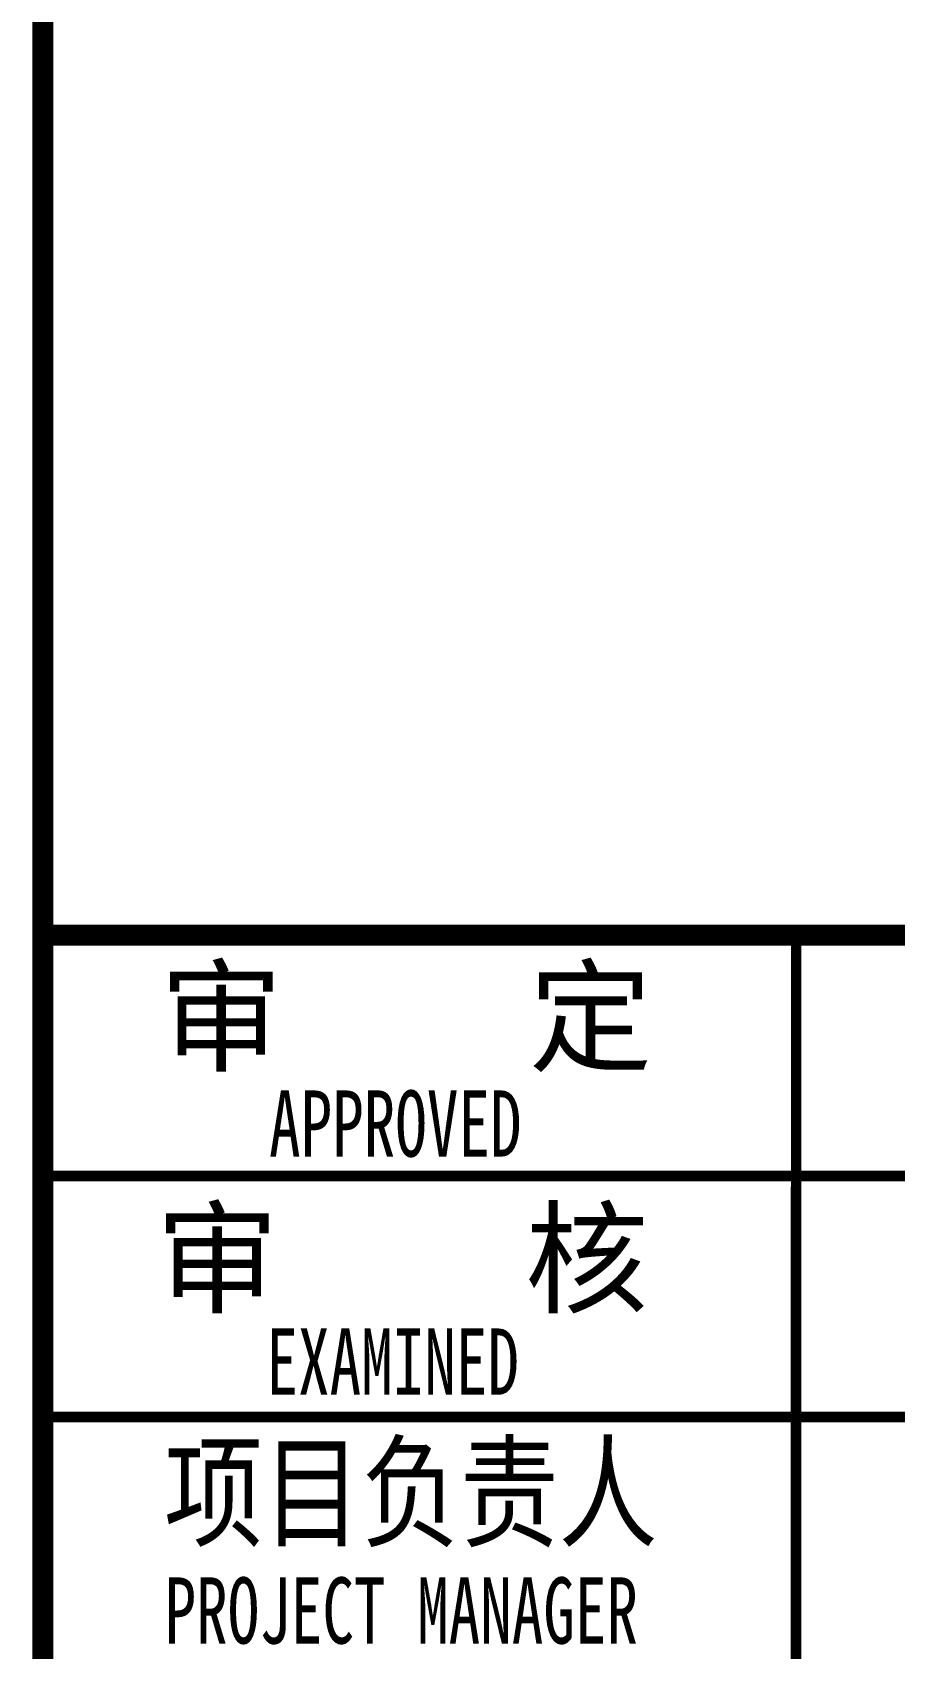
# Model space of a CAD drawing. Extents: x 3002737 to 4077523, y -995787 to -7267.
# Drawn here: x 3493417 to 3496279, y -924555 to -919189 of the extents above; entities that cross this region are included whole.
import ezdxf

# ---------------------------------------------------------------- set-up
doc = ezdxf.new("R2010")
doc.units = 0
doc.header["$LTSCALE"] = 1000
doc.header["$MEASUREMENT"] = 0
doc.layers.add('!!电气', color=1, linetype='CONTINUOUS')
doc.layers.add('图签文字', color=4, linetype='CONTINUOUS')
doc.layers.add('图框', color=147, linetype='CONTINUOUS', lineweight=20)
doc.styles.add('建筑图签-1', font='simhei.ttf', dxfattribs={"width": 0.7})

# ---------------------------------------------------------------- blocks, each defined once
blk = doc.blocks.new('A$C5FAA2C27')
at = {"layer": '图框'}
for points, const_width in [([(0, 0), (0, 57400)], 70), ([(7000, 13200.3), (0, 13200.3)], 70), ([(0, 13200.3), (7000, 13200.3)], 70), ([(2499.5, 6800.3), (2500, 13200.3)], 35), ([(0, 12400.3), (7000, 12400.3)], 35), ([(0, 11600.3), (7000, 11600.3)], 35)]:
    blk.add_lwpolyline(points, dxfattribs=dict(at, const_width=const_width))
at = {"layer": '图签文字', "color": 7, "style": '建筑图签-1'}
for s, p in [('审    定', (387.7, 12779.2)), ('审    核', (374.6, 11976.9))]:
    blk.add_text(s, height=300, dxfattribs=at).set_placement(p)
at = {"layer": '图签文字', "style": '建筑图签-1', "width": 0.7}
for s, p in [('APPROVED ', (750.6, 12464.7)), ('EXAMINED  ', (742, 11674.2, -1799)), ('PROJECT MANAGER', (403.9, 10848, -1799))]:
    blk.add_text(s, height=220, dxfattribs=at).set_placement(p)
at = {"layer": '图签文字', "color": 7, "style": '建筑图签-1', "width": 0.8}
blk.add_text('项目负责人', height=300, dxfattribs=at).set_placement((402.5, 11200.7))

msp = doc.modelspace()

# ---------------------------------------------------------------- block references
at = {"layer": '!!电气'}
msp.add_blockref('A$C5FAA2C27', (3493451.8, -935386.6), dxfattribs=at)

doc.saveas('drawing.dxf')
